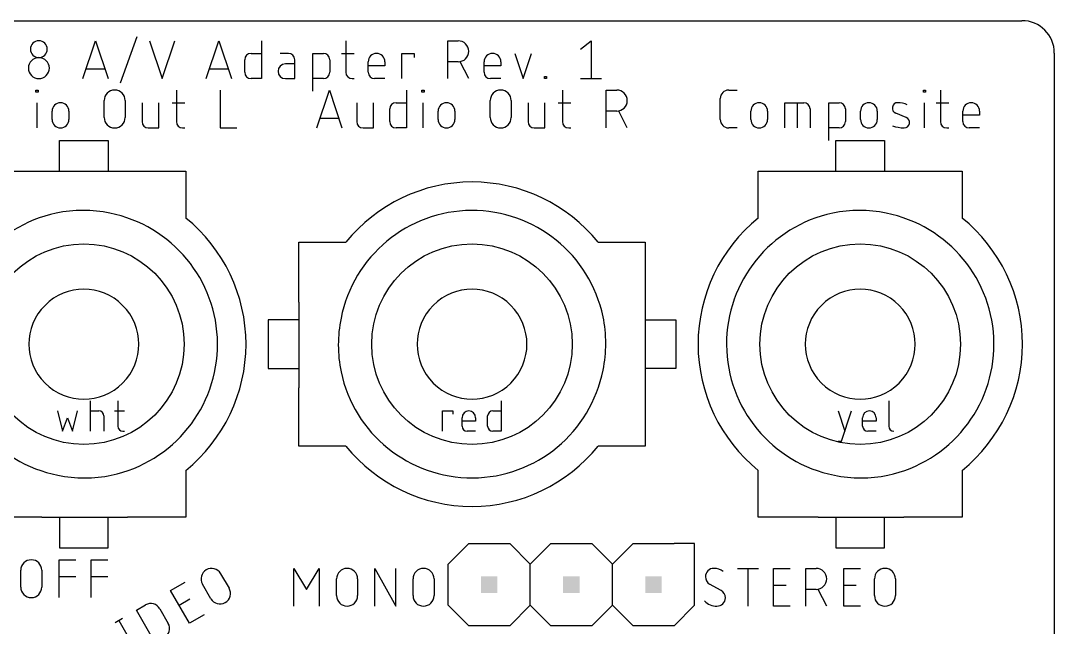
# Model space of a CAD drawing. Extents: x 0 to 54.6, y 0 to 56.5.
# Drawn here: x 16.05 to 48, y 15.25 to 34 of the extents above; entities that cross this region are included whole.
import ezdxf

# ---------------------------------------------------------------- set-up
doc = ezdxf.new("R2010")
doc.units = 0
for name, color, linetype in [('20', 30, 'CONTINUOUS'), ('21', 253, 'CONTINUOUS'), ('51', 253, 'CONTINUOUS')]:
    doc.layers.add(name, color=color, linetype=linetype)

# ---------------------------------------------------------------- blocks, each defined once
blk = doc.blocks.new('RECT')
blk.add_solid([(-0.5, -0.5), (0.5, -0.5), (-0.5, 0.5), (0.5, 0.5)])

msp = doc.modelspace()

# ---------------------------------------------------------------- linework, layer by layer
at = {"layer": '20'}
for p, q in [((1, 34), (47, 34)), ((48, 33), (48, 1))]:
    msp.add_line(p, q, dxfattribs=at)
msp.add_arc((47, 33), 1, 0, 90, dxfattribs=at)
at = {"layer": '21'}
for p, q in [((17.9734, 32.2096), (18.3629, 33.3779)), ((18.3629, 33.3779), (18.7523, 32.2096)), ((19.1319, 32.0797), (19.6512, 33.5078)), ((20.0308, 33.3779), (20.4203, 32.2096)), ((20.4203, 32.2096), (20.8097, 33.3779)), ((21.7834, 32.2096), (22.1729, 33.3779)), ((22.1729, 33.3779), (22.5623, 32.2096)), ((23.4934, 33.3779), (23.4934, 32.2096)), ((26.0992, 33.3779), (26.0992, 32.4043)), ((29.2471, 32.2096), (29.2471, 33.3779)), ((29.2471, 33.3779), (29.5716, 33.3779)), ((33.3545, 33.1183), (33.679, 33.3779)), ((33.679, 33.3779), (33.679, 32.2096)), ((23.1689, 32.9885), (23.4934, 32.9885)), ((24.3274, 32.9885), (24.0677, 32.9885)), ((25.0814, 31.8201), (25.0814, 32.9885)), ((25.0814, 32.9885), (25.406, 32.9885)), ((25.9694, 32.9885), (26.3589, 32.9885)), ((27.8254, 32.2096), (27.8254, 32.9885)), ((27.8254, 32.9885), (28.2148, 32.9885)), ((28.2148, 32.9885), (28.2148, 32.8587)), ((31.3239, 32.9885), (31.5836, 32.2096)), ((31.5836, 32.2096), (31.8432, 32.9885)), ((22.9741, 32.4043), (22.9741, 32.7938)), ((24.5221, 32.6639), (24.23, 32.6639)), ((24.5221, 32.2096), (24.5221, 32.7938)), ((25.6007, 32.7938), (25.6007, 32.4043)), ((26.79, 32.4043), (26.79, 32.7288)), ((27.3093, 32.599), (26.79, 32.599)), ((27.3093, 32.7288), (27.3093, 32.599)), ((29.5716, 32.7288), (29.2471, 32.7288)), ((29.8962, 32.2096), (29.6365, 32.7288)), ((30.3714, 32.4043), (30.3714, 32.7288)), ((30.8907, 32.599), (30.3714, 32.599)), ((30.8907, 32.7288), (30.8907, 32.599)), ((18.655, 32.5017), (18.0708, 32.5017)), ((22.465, 32.5017), (21.8808, 32.5017)), ((32.2369, 32.2096), (32.2369, 32.2745)), ((32.2369, 32.2745), (32.3018, 32.2745)), ((32.3018, 32.2745), (32.3018, 32.2096)), ((23.4934, 32.2096), (23.1689, 32.2096)), ((24.23, 32.2096), (24.5221, 32.2096)), ((25.406, 32.2096), (25.0814, 32.2096)), ((26.2939, 32.2096), (26.3589, 32.2096)), ((27.3093, 32.2096), (26.9847, 32.2096)), ((30.8907, 32.2096), (30.5661, 32.2096)), ((32.3018, 32.2096), (32.2369, 32.2096)), ((33.3545, 32.2096), (34.0036, 32.2096)), ((16.5207, 31.7893), (16.5207, 31.8542)), ((16.5207, 31.8542), (16.5856, 31.8542)), ((16.5856, 31.7893), (16.5207, 31.7893)), ((16.5856, 31.8542), (16.5856, 31.7893)), ((20.8605, 31.8542), (20.8605, 30.8805)), ((22.2126, 31.8542), (22.2126, 30.6858)), ((25.2007, 30.6858), (25.5901, 31.8542)), ((25.5901, 31.8542), (25.9796, 30.6858)), ((27.9775, 31.8542), (27.9775, 30.6858)), ((28.4533, 31.7893), (28.4533, 31.8542)), ((28.4533, 31.8542), (28.5182, 31.8542)), ((28.5182, 31.7893), (28.4533, 31.7893)), ((28.5182, 31.8542), (28.5182, 31.7893)), ((32.7931, 31.8542), (32.7931, 30.8805)), ((34.1502, 30.6858), (34.1502, 31.8542)), ((34.1502, 31.8542), (34.4748, 31.8542)), ((37.9336, 31.8542), (38.1933, 31.8542)), ((43.9511, 31.7893), (43.9511, 31.8542)), ((43.9511, 31.8542), (44.016, 31.8542)), ((44.016, 31.7893), (43.9511, 31.7893)), ((44.016, 31.8542), (44.016, 31.7893)), ((44.4809, 31.8542), (44.4809, 30.8805)), ((16.5532, 30.6858), (16.5532, 31.4647)), ((18.6289, 31.0104), (18.6289, 31.5296)), ((19.278, 31.5296), (19.278, 31.0104)), ((19.7987, 31.4647), (19.7987, 30.8805)), ((20.318, 30.6858), (20.318, 31.4647)), ((20.7307, 31.4647), (21.1202, 31.4647)), ((26.4354, 31.4647), (26.4354, 30.8805)), ((26.9547, 30.6858), (26.9547, 31.4647)), ((27.6529, 31.4647), (27.9775, 31.4647)), ((28.4857, 30.6858), (28.4857, 31.4647)), ((30.5615, 31.0104), (30.5615, 31.5296)), ((31.2106, 31.5296), (31.2106, 31.0104)), ((31.7313, 31.4647), (31.7313, 30.8805)), ((32.2506, 30.6858), (32.2506, 31.4647)), ((32.6633, 31.4647), (33.0527, 31.4647)), ((37.674, 30.9454), (37.674, 31.5946)), ((39.6698, 30.6858), (39.6698, 31.4647)), ((39.6698, 31.4647), (40.254, 31.4647)), ((40.0593, 30.6858), (40.0593, 31.4647)), ((41.0247, 30.2963), (41.0247, 31.4647)), ((41.0247, 31.4647), (41.3493, 31.4647)), ((43.9836, 30.6858), (43.9836, 31.4647)), ((44.3511, 31.4647), (44.7406, 31.4647)), ((17.0174, 30.9454), (17.0174, 31.2051)), ((17.5367, 31.2051), (17.5367, 30.9454)), ((27.4582, 30.8805), (27.4582, 31.27)), ((28.95, 30.9454), (28.95, 31.2051)), ((29.4693, 31.2051), (29.4693, 30.9454)), ((34.4748, 31.2051), (34.1502, 31.2051)), ((34.7993, 30.6858), (34.5397, 31.2051)), ((38.6185, 30.9454), (38.6185, 31.2051)), ((39.1378, 31.2051), (39.1378, 30.9454)), ((40.4487, 31.27), (40.4487, 30.6858)), ((41.544, 31.27), (41.544, 30.8805)), ((42.0094, 30.9454), (42.0094, 31.2051)), ((42.5287, 31.2051), (42.5287, 30.9454)), ((43.4219, 31.0104), (43.0974, 31.1402)), ((45.1717, 30.8805), (45.1717, 31.2051)), ((45.691, 31.0753), (45.1717, 31.0753)), ((45.691, 31.2051), (45.691, 31.0753)), ((19.9935, 30.6858), (20.318, 30.6858)), ((21.0553, 30.6858), (21.1202, 30.6858)), ((22.2126, 30.6858), (22.7319, 30.6858)), ((25.8822, 30.9779), (25.298, 30.9779)), ((26.6301, 30.6858), (26.9547, 30.6858)), ((27.9775, 30.6858), (27.6529, 30.6858)), ((31.926, 30.6858), (32.2506, 30.6858)), ((32.9878, 30.6858), (33.0527, 30.6858)), ((38.1933, 30.6858), (37.9336, 30.6858)), ((41.3493, 30.6858), (41.0247, 30.6858)), ((44.6756, 30.6858), (44.7406, 30.6858)), ((45.691, 30.6858), (45.3665, 30.6858)), ((14.85, 29.35), (16.7, 29.35)), ((19.3, 29.35), (21.15, 29.35)), ((21.15, 29.35), (21.15, 27.9)), ((38.85, 27.9), (38.85, 29.35)), ((38.85, 29.35), (40.7, 29.35)), ((43.3, 29.35), (45.15, 29.35)), ((45.15, 29.35), (45.15, 27.9)), ((24.65, 25.3), (24.65, 27.15)), ((24.65, 27.15), (26.1, 27.15)), ((33.9, 27.15), (35.35, 27.15)), ((35.35, 27.15), (35.35, 25.3)), ((35.35, 22.7), (35.35, 20.85)), ((24.65, 20.85), (24.65, 22.65)), ((18.2019, 21.3106), (18.2019, 22.2504)), ((19.0524, 22.2504), (19.0524, 21.4672)), ((30.8994, 22.2504), (30.8994, 21.3106)), ((42.8801, 22.2504), (42.8801, 21.4672)), ((17.1831, 21.9371), (17.3397, 21.3106)), ((17.3397, 21.3106), (17.4964, 21.7283)), ((17.4964, 21.7283), (17.653, 21.3106)), ((17.653, 21.3106), (17.8096, 21.9371)), ((18.2019, 21.9371), (18.463, 21.9371)), ((18.6196, 21.7805), (18.6196, 21.3106)), ((18.948, 21.9371), (19.2613, 21.9371)), ((29.0894, 21.3106), (29.0894, 21.9371)), ((29.0894, 21.9371), (29.4026, 21.9371)), ((29.4026, 21.9371), (29.4026, 21.8327)), ((29.6938, 21.4672), (29.6938, 21.7283)), ((30.1115, 21.7283), (30.1115, 21.6239)), ((30.4817, 21.4672), (30.4817, 21.7805)), ((30.6383, 21.9371), (30.8994, 21.9371)), ((41.3131, 21.9371), (41.5219, 21.3106)), ((41.4175, 20.9973), (41.7308, 21.9371)), ((42.0751, 21.4672), (42.0751, 21.7283)), ((42.4928, 21.7283), (42.4928, 21.6239)), ((30.1115, 21.6239), (29.6938, 21.6239)), ((42.4928, 21.6239), (42.0751, 21.6239)), ((19.2091, 21.3106), (19.2613, 21.3106)), ((30.1115, 21.3106), (29.8504, 21.3106)), ((30.8994, 21.3106), (30.6383, 21.3106)), ((42.4928, 21.3106), (42.2317, 21.3106)), ((26.1, 20.85), (24.65, 20.85)), ((35.35, 20.85), (33.9, 20.85)), ((41.3131, 20.9973), (41.4175, 20.9973)), ((21.15, 20.1), (21.15, 18.65)), ((38.85, 18.65), (38.85, 20.1)), ((45.15, 20.1), (45.15, 18.65)), ((16.7, 18.65), (14.85, 18.65)), ((21.15, 18.65), (19.35, 18.65)), ((40.7, 18.65), (38.85, 18.65)), ((45.15, 18.65), (43.35, 18.65)), ((29.2613, 17.2005), (29.8963, 17.8355)), ((29.8963, 17.8355), (31.1663, 17.8355)), ((31.1663, 17.8355), (31.8013, 17.2005)), ((31.8013, 17.2005), (32.4363, 17.8355)), ((32.4363, 17.8355), (33.7063, 17.8355)), ((33.7063, 17.8355), (34.3413, 17.2005)), ((34.3413, 17.2005), (34.9763, 17.8355)), ((34.9763, 17.8355), (36.2463, 17.8355)), ((36.8813, 17.8355), (36.2463, 17.8355)), ((36.8813, 17.2005), (36.8813, 17.8355)), ((17.2342, 16.1658), (17.2342, 17.3342)), ((17.2342, 17.3342), (17.7534, 17.3342)), ((18.2248, 16.1658), (18.2248, 17.3342)), ((18.2248, 17.3342), (18.744, 17.3342)), ((16.0508, 16.4904), (16.0508, 17.0096)), ((16.6999, 17.0096), (16.6999, 16.4904)), ((24.4919, 15.9021), (24.4919, 17.0705)), ((24.4919, 17.0705), (24.8814, 16.4213)), ((24.8814, 16.4213), (25.2709, 17.0705)), ((25.2709, 17.0705), (25.2709, 15.9021)), ((26.9952, 15.9021), (26.9952, 17.0705)), ((26.9952, 17.0705), (27.6444, 15.9021)), ((27.6444, 15.9021), (27.6444, 17.0705)), ((29.2613, 15.9305), (29.2613, 17.2005)), ((31.8013, 15.9305), (31.8013, 17.2005)), ((34.3413, 15.9305), (34.3413, 17.2005)), ((36.8813, 15.9305), (36.8813, 17.2005)), ((38.2107, 17.0705), (38.8599, 17.0705)), ((38.5353, 15.9021), (38.5353, 17.0705)), ((39.3179, 15.9021), (39.3179, 17.0705)), ((39.3179, 17.0705), (39.8372, 17.0705)), ((40.3136, 15.9021), (40.3136, 17.0705)), ((40.3136, 17.0705), (40.6382, 17.0705)), ((41.4896, 15.9021), (41.4896, 17.0705)), ((41.4896, 17.0705), (42.0089, 17.0705)), ((17.2342, 16.8149), (17.7534, 16.8149)), ((18.2248, 16.8149), (18.744, 16.8149)), ((20.6827, 16.3869), (21.1324, 16.6465)), ((22.23, 16.9055), (22.4897, 16.4558)), ((25.8141, 16.2266), (25.8141, 16.7459)), ((26.4633, 16.7459), (26.4633, 16.2266)), ((28.1763, 16.2266), (28.1763, 16.7459)), ((28.8255, 16.7459), (28.8255, 16.2266)), ((42.4398, 16.2266), (42.4398, 16.7459)), ((43.089, 16.7459), (43.089, 16.2266)), ((21.2669, 15.375), (20.6827, 16.3869)), ((21.9275, 16.1312), (21.6679, 16.5809)), ((37.7013, 16.3889), (37.3443, 16.5836)), ((39.3179, 16.5512), (39.7074, 16.5512)), ((40.6382, 16.4213), (40.3136, 16.4213)), ((40.9627, 15.9021), (40.7031, 16.4213)), ((41.4896, 16.5512), (41.8791, 16.5512)), ((20.9423, 15.9372), (21.2796, 16.1319)), ((19.6249, 15.7762), (19.9059, 15.9384)), ((20.2091, 14.7643), (19.6249, 15.7762)), ((20.3493, 15.8196), (20.6089, 15.3699)), ((29.8963, 15.2955), (29.2613, 15.9305)), ((31.8013, 15.9305), (31.1663, 15.2955)), ((32.4363, 15.2955), (31.8013, 15.9305)), ((34.3413, 15.9305), (33.7063, 15.2955)), ((34.9763, 15.2955), (34.3413, 15.9305)), ((36.2463, 15.2955), (36.8813, 15.9305)), ((39.8372, 15.9021), (39.3179, 15.9021)), ((42.0089, 15.9021), (41.4896, 15.9021)), ((18.9686, 15.3973), (19.1935, 15.5271)), ((19.0811, 15.4622), (19.6653, 14.4503)), ((21.7166, 15.6347), (21.2669, 15.375)), ((31.1663, 15.2955), (29.8963, 15.2955)), ((33.7063, 15.2955), (32.4363, 15.2955)), ((36.2463, 15.2955), (34.9763, 15.2955))]:
    msp.add_line(p, q, dxfattribs=at)
for centre in [(18, 24), (30, 24), (42, 24)]:
    msp.add_circle(centre, 3.1, dxfattribs=at)
for centre, radius, start, end in [((16.6103, 33.1183), 0.2596, 0, 180), ((29.5716, 33.0534), 0.3246, 270, 90), ((16.6103, 33.1183), 0.2596, 180, 0), ((23.1689, 32.7938), 0.1947, 90, 180), ((24.3274, 32.7938), 0.1947, 0, 90), ((25.406, 32.7937), 0.1947, 0.0009, 90), ((27.0497, 32.7288), 0.2596, 0, 180), ((30.6311, 32.7288), 0.2596, 0, 180), ((16.6103, 32.5341), 0.3246, 0, 180), ((24.23, 32.4367), 0.2272, 90, 270), ((16.6103, 32.5341), 0.3246, 180, 0), ((23.1689, 32.4043), 0.1947, 180, 270), ((25.406, 32.4043), 0.1947, 270, 0), ((26.2939, 32.4043), 0.1947, 180, 270), ((26.9847, 32.4043), 0.1947, 180, 270), ((30.5661, 32.4043), 0.1947, 180, 270), ((18.9535, 31.5296), 0.3246, 0, 180), ((30.886, 31.5296), 0.3246, 0, 180), ((34.4748, 31.5296), 0.3246, 270, 90), ((37.9336, 31.5946), 0.2596, 90.0007, 180), ((17.2771, 31.2051), 0.2596, 0, 180), ((27.6529, 31.27), 0.1947, 90, 180), ((29.2096, 31.2051), 0.2596, 0, 180), ((38.8782, 31.2051), 0.2596, 0, 180), ((40.254, 31.27), 0.1947, 0, 90), ((41.3493, 31.27), 0.1947, 0.0009, 90), ((42.2691, 31.2051), 0.2596, 0, 180), ((43.1599, 31.2964), 0.1683, 89.1818, 248.1989), ((43.1518, 30.7277), 0.7371, 65.7612, 89.1819), ((45.4314, 31.2051), 0.2596, 0, 180), ((18.9535, 31.0104), 0.3246, 180, 0), ((30.886, 31.0104), 0.3246, 180, 0), ((43.3594, 30.8541), 0.1683, 269.1818, 68.1989), ((17.2771, 30.9454), 0.2596, 180, 0), ((19.9935, 30.8805), 0.1947, 180, 270), ((21.0553, 30.8805), 0.1947, 180, 270), ((26.6301, 30.8805), 0.1947, 180, 270), ((27.6529, 30.8805), 0.1947, 180, 270), ((29.2096, 30.9454), 0.2596, 180, 0), ((31.926, 30.8805), 0.1947, 180, 270), ((32.9878, 30.8805), 0.1947, 180, 270), ((37.9336, 30.9454), 0.2596, 180, 270), ((38.8782, 30.9454), 0.2596, 180, 0), ((41.3493, 30.8805), 0.1947, 270, 0), ((42.2691, 30.9454), 0.2596, 180, 0), ((43.3728, 31.7865), 1.1008, 250.209, 269.1819), ((44.6756, 30.8805), 0.1947, 180, 270), ((45.3665, 30.8805), 0.1947, 180, 270), ((30, 24), 5.0133, 38.9278, 141.0722), ((30.0051, 24), 4.1332, 11.8671, 168.8403), ((18, 24.0051), 4.1332, 101.8671, 258.8403), ((18, 23.9949), 4.1332, 281.8671, 78.8403), ((18, 24), 5.0132, 308.9275, 51.0725), ((42, 24), 5.0133, 128.9278, 231.0722), ((42, 24.0051), 4.1332, 101.8671, 258.8403), ((42, 23.9949), 4.1332, 281.8671, 78.8403), ((42, 24), 5.0132, 308.9275, 51.0725), ((18, 24), 1.6971, 225, 135), ((42, 24), 1.6971, 225, 135), ((30, 24), 1.6971, 135, 45), ((29.9949, 24), 4.1332, 191.8671, 348.8403), ((18.463, 21.7805), 0.1566, 0.0011, 90), ((29.9026, 21.7283), 0.2088, 0, 180), ((30.6383, 21.7805), 0.1566, 90, 180), ((42.2839, 21.7283), 0.2088, 0, 180), ((19.2091, 21.4672), 0.1566, 180, 270), ((29.8504, 21.4672), 0.1566, 180, 270), ((30.6383, 21.4672), 0.1566, 180, 270), ((42.2317, 21.4672), 0.1566, 180, 270), ((43.0367, 21.4672), 0.1566, 180, 270), ((30, 24), 5.0132, 218.9275, 321.0725), ((16.3754, 17.0096), 0.3246, 0, 180), ((21.949, 16.7432), 0.3246, 30.0006, 209.9996), ((26.1387, 16.7459), 0.3246, 0, 180), ((28.5009, 16.7459), 0.3246, 0, 180), ((37.4741, 16.8108), 0.2596, 89.9993, 180), ((37.4741, 16.5836), 0.4868, 53.1301, 89.9993), ((40.6382, 16.7459), 0.3246, 270, 90), ((42.7644, 16.7459), 0.3246, 0, 180), ((37.4782, 16.8108), 0.2637, 179.9998, 239.4902), ((16.3754, 16.4904), 0.3246, 180, 0), ((22.2086, 16.2935), 0.3246, 210.0006, 29.9996), ((37.5675, 16.1617), 0.2637, 0.0001, 59.4899), ((20.0682, 15.6574), 0.3246, 29.9991, 120.0006), ((26.1387, 16.2266), 0.3246, 180, 0), ((28.5009, 16.2266), 0.3246, 180, 0), ((37.5715, 16.4506), 0.5485, 224.761, 269.9999), ((37.5715, 16.1617), 0.2596, 270, 0), ((42.7644, 16.2266), 0.3246, 180, 0), ((20.3279, 15.2077), 0.3246, 300, 29.9998)]:
    msp.add_arc(centre, radius, start, end, dxfattribs=at)
at = {"layer": '51'}
for p, q in [((17.25, 29.35), (17.25, 30.3)), ((17.25, 30.3), (18.75, 30.3)), ((18.75, 30.3), (18.75, 29.35)), ((41.25, 29.35), (41.25, 30.3)), ((41.25, 30.3), (42.75, 30.3)), ((42.75, 30.3), (42.75, 29.35)), ((16.7, 29.35), (17.25, 29.35)), ((17.25, 29.35), (18.75, 29.35)), ((18.75, 29.35), (19.3, 29.35)), ((40.7, 29.35), (41.25, 29.35)), ((41.25, 29.35), (42.75, 29.35)), ((42.75, 29.35), (43.3, 29.35)), ((24.65, 25.3), (24.65, 24.75)), ((35.35, 25.3), (35.35, 24.75)), ((24.65, 24.75), (23.7, 24.75)), ((23.7, 24.75), (23.7, 23.25)), ((24.65, 24.75), (24.65, 23.25)), ((35.35, 24.75), (35.35, 23.25)), ((35.35, 24.75), (36.3, 24.75)), ((36.3, 24.75), (36.3, 23.25)), ((23.7, 23.25), (24.65, 23.25)), ((24.65, 23.25), (24.65, 22.65)), ((35.35, 23.25), (35.35, 22.7)), ((36.3, 23.25), (35.35, 23.25)), ((16.7, 18.65), (17.25, 18.65)), ((17.25, 18.65), (18.75, 18.65)), ((17.25, 18.65), (17.25, 17.7)), ((18.75, 18.65), (19.35, 18.65)), ((18.75, 17.7), (18.75, 18.65)), ((40.7, 18.65), (41.25, 18.65)), ((41.25, 18.65), (42.75, 18.65)), ((41.25, 18.65), (41.25, 17.7)), ((42.75, 18.65), (43.35, 18.65)), ((42.75, 17.7), (42.75, 18.65)), ((17.25, 17.7), (18.75, 17.7)), ((41.25, 17.7), (42.75, 17.7))]:
    msp.add_line(p, q, dxfattribs=at)
for centre, radius, start, end in [((17.975, 23.9999), 4.1333, 78.4866, 101.5134), ((41.975, 23.9999), 4.1333, 78.4866, 101.5134), ((30, 24), 1.6971, 45, 135), ((18, 24), 1.6971, 135, 225), ((42, 24), 1.6971, 135, 225), ((30.0001, 23.975), 4.1333, 168.4866, 191.5134), ((29.9999, 24.025), 4.1333, 348.4866, 11.5134), ((18.025, 24.0001), 4.1333, 258.4866, 281.5134), ((42.025, 24.0001), 4.1333, 258.4866, 281.5134)]:
    msp.add_arc(centre, radius, start, end, dxfattribs=at)

# ---------------------------------------------------------------- block references
at = {"layer": '51', "xscale": 0.508, "yscale": 0.508, "rotation": 180}
for p in [(30.5313, 16.5655), (33.0712, 16.5655), (35.6112, 16.5655)]:
    msp.add_blockref('RECT', p, dxfattribs=at)

doc.saveas('drawing.dxf')
